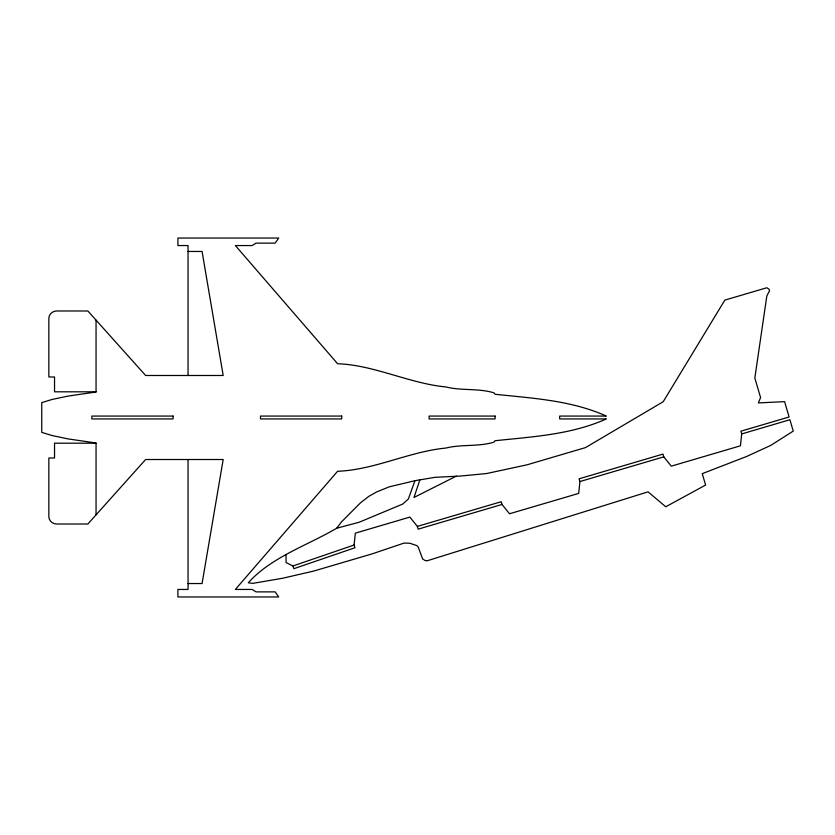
<?xml version="1.0" encoding="UTF-8"?>
<svg xmlns="http://www.w3.org/2000/svg" width="835" height="835" viewBox="0 0 835 835"><rect width="100%" height="100%" fill="white"/><g stroke="black" fill="none" stroke-linecap="round" stroke-linejoin="round"><path stroke-width="1.25" d="M286.05 554.951L286.05 562.56L292.928 565.973L293.857 568.687L354.958 547.75L354.092 545.015L355.345 533.148L409.86 517.095L417.354 526.405L418.158 529.15L502.023 504.465L509.517 513.765L578.676 493.412L579.928 481.544L579.125 478.789L662.98 454.104L663.794 456.86L671.277 466.16L740.436 445.806L741.699 433.929L740.885 431.184L789.106 416.989L784.597 401.656L758.326 402.919L760.591 397.596L754.83 378.015L766.833 295.945L769.546 290.726L769.118 289.265L766.833 287.751L724.853 300.099L663.188 401.739L585.471 447.612L527.042 464.813L486.544 473.549L460.398 476.054L434.764 477.349L414.943 480.699L389.287 486.826L376.773 491.898L368.966 496.251L360.553 502.785L341.64 521.76L336.641 528.252C307.499 545.401 271.239 557.133 248.277 582.788L252.765 583.362L282.491 578.279L313.741 571.067L372.076 553.897L404.004 543.094L409.891 543.261L416.884 545.62L418.293 547.228L422.604 558.907L425.245 560.609L427.322 560.744L648.075 491.836L665.756 506.772L705.606 485.052L702.256 473.654L746.647 456.463L770.83 445.368L793.25 431.069L789.91 419.734L741.699 433.929M419.859 479.874L414.003 497.462L456.338 476.117M414.943 480.699L408.367 498.986L402.752 504.058L359.144 522.24L336.641 528.252M292.928 565.973L354.092 545.015M417.354 526.405L501.219 501.72L502.023 504.465M579.928 481.544L663.794 456.86M188.052 251.46L202.07 251.46L223.185 375.489L145.624 375.489L87.852 310.985L56.686 310.985C52.73 310.996 49.15 313.929 48.847 317.947L48.847 376.992L54.536 376.992L54.536 391.813L96.056 391.813M96.056 443.187L54.536 443.187L54.536 458.008L48.847 458.008L48.847 517.053C49.15 521.071 52.73 524.004 56.686 524.015L87.852 524.015L145.624 459.511L223.185 459.511L202.07 583.54L188.052 583.54M188.052 375.489L188.052 245.553L177.907 245.553L177.907 238.038L278.713 238.038L275.164 243.121L256.063 243.121L252.17 245.553L235.366 245.553L337.58 363.716C374.696 365.135 408.952 383.38 445.921 386.949C461.63 390.905 478.57 388.077 493.944 392.847L495.071 394.277C532.511 398.253 571.474 400.351 606.304 416.07L559.669 416.07L559.669 418.93L606.304 418.93C571.474 434.649 532.511 436.747 495.071 440.723L493.944 442.153C478.57 446.923 461.63 444.095 445.921 448.051C408.952 451.62 374.696 469.865 337.58 471.284L235.366 589.447L252.17 589.447L256.063 591.879L275.164 591.879L278.713 596.962L177.907 596.962L177.907 589.447L188.052 589.447L188.052 459.511M96.056 320.149L96.056 392.012L68.23 396.061L52.135 399.443L41.75 402.627L41.75 432.373L52.135 435.557L68.23 438.939L96.056 442.988L96.056 514.851M173.085 416.07L91.871 416.07L91.871 418.93L173.085 418.93L173.085 416.07M341.713 416.07L260.499 416.07L260.499 418.93L341.713 418.93L341.713 416.07M495.071 416.07L429.127 416.07L429.127 418.93L495.071 418.93L495.071 416.07"/></g></svg>
